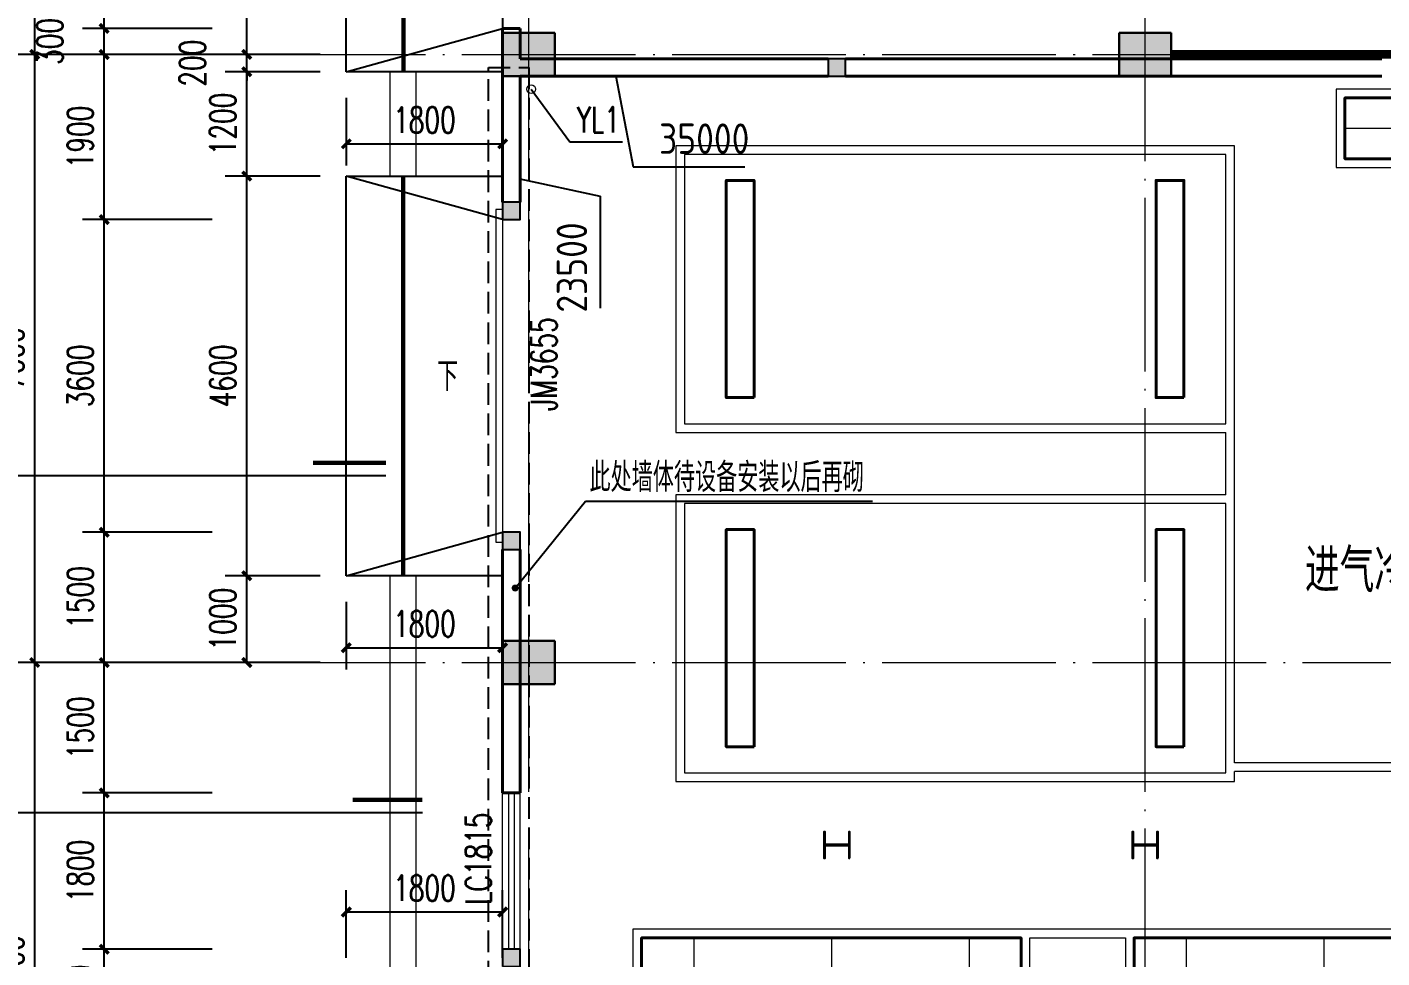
# Model space of a CAD drawing. Extents: x 238398 to 585159, y -66832 to 191741.
# Drawn here: x 384634 to 400235, y 72196 to 82911 of the extents above; entities that cross this region are included whole.
import ezdxf

# ---------------------------------------------------------------- set-up
doc = ezdxf.new("R2010")
doc.units = 0
doc.header["$LTSCALE"] = 1000
doc.header["$MEASUREMENT"] = 0
for name, pattern in [('DASH', [0.35, 0.25, -0.1]), ('DASHDOT', [1, 0.5, -0.25, 0, -0.25]), ('DOTE', [2.42, 2, -0.2, 0.02, -0.2])]:
    doc.linetypes.add(name, pattern=pattern)
for name, color, linetype in [('AXIS', 3, 'Continuous'), ('COLU', 2, 'Continuous'), ('COLU_HATCH', 251, 'Continuous'), ('DIM_IDEN', 3, 'Continuous'), ('DIM_LEAD', 3, 'Continuous'), ('DIM_SYMB', 3, 'Continuous'), ('GZZ', 9, 'Continuous'), ('PUB_DIM', 76, 'Continuous'), ('S_STAIR', 2, 'Continuous'), ('WINDOW_TEXT', 7, 'Continuous')]:
    doc.layers.add(name, color=color, linetype=linetype)
for name, color, linetype, lineweight in [('COLUMN', 9, 'Continuous', 30), ('DOTE', 18, 'DOTE', 13), ('PUB_HATCH', 252, 'Continuous', 5), ('PUB_TEXT', 7, 'Continuous', 20), ('WALL', 4, 'Continuous', 40), ('WINDOW', 2, 'Continuous', 18), ('水', 33, 'Continuous', 18), ('电', 5, 'Continuous', 18), ('设备层', 8, 'Continuous', 5)]:
    doc.layers.add(name, color=color, linetype=linetype, lineweight=lineweight)
doc.styles.add('_TCH_DIM', font='SIMPLEX', dxfattribs={"bigfont": 'GBCBIG'})
doc.styles.add('_TCH_DIM_T3', font='SIMPLEX', dxfattribs={"width": 0.705882, "bigfont": 'GBCBIG'})
doc.styles.add('_TCH_WINDOW', font='geditxt.shx', dxfattribs={"bigfont": 'hztxt1.shx'})
doc.styles.add('HZTXT', font='geditxt.shx', dxfattribs={"width": 0.8, "bigfont": 'hztxt1.shx'})
doc.styles.get("Standard").update_dxf_attribs({"font": 'gbenor.shx', "bigfont": 'gbcbig.shx'})
doc.dimstyles.new('_TCH_ARCH&&100', dxfattribs={"dimtxt": 297.5, "dimasz": 100, "dimexe": 250, "dimexo": 300, "dimgap": 126.25, "dimtad": 1, "dimdec": 0, "dimzin": 0, "dimdsep": 46, "dimtxsty": '_TCH_DIM_T3', "dimblk": 'ARCHTICK', "dimcen": 0.09, "dimazin": 2, "dimtfac": 1, "dimtdec": 0, "dimtix": 1, "dimtmove": 2, "dimatfit": 3, "dimfxl": 1, "dimtolj": 1, "dimtzin": 0, "dimarcsym": 0})
doc.dimstyles.get("Standard").update_dxf_attribs({"dimscale": 100, "dimtxt": 3.5, "dimasz": 1, "dimexe": 2.5, "dimexo": 3, "dimgap": 1.5, "dimtad": 1, "dimdec": 0, "dimzin": 0, "dimdsep": 46, "dimtxsty": 'Standard', "dimblk": 'ARCHTICK', "dimcen": 0.09, "dimadec": 0, "dimazin": 0, "dimtfac": 1, "dimtdec": 0, "dimtix": 1, "dimtmove": 2, "dimatfit": 3, "dimfxl": 1, "dimtolj": 1, "dimtzin": 0, "dimarcsym": 0})

# ---------------------------------------------------------------- blocks, each defined once
blk = doc.blocks.new('_ArchTick')
at = {"color": 0, "linetype": 'ByBlock', "const_width": 0.4}
blk.add_lwpolyline([(-0.5, -0.5), (0.5, 0.5)], dxfattribs=at)
blk = doc.blocks.new('*D533')
at = {"layer": 'AXIS', "color": 0, "lineweight": -2, "transparency": 16777216}
for p, q in [((386922, 75596), (384472, 75596)), ((384722, 68596), (384722, 75596)), ((386922, 68596), (384472, 68596))]:
    blk.add_line(p, q, dxfattribs=at)
at = {"layer": 'Defpoints', "color": 0, "transparency": 16777216}
for p in [(384722, 75596), (387222, 75596), (387222, 68596)]:
    blk.add_point(p, dxfattribs=at)
at = {"layer": 'AXIS', "color": 0, "lineweight": -2, "transparency": 16777216, "xscale": 100, "yscale": 100, "zscale": 100}
for p, rotation in [((384722, 75596), 90), ((384722, 68596), 270)]:
    blk.add_blockref('_ArchTick', p, dxfattribs=dict(at, rotation=rotation))
at = {"layer": 'AXIS', "color": 0, "transparency": 16777216, "insert": (384447, 72096), "char_height": 297.5, "attachment_point": 5, "rotation": 90, "style": '_TCH_DIM_T3'}
blk.add_mtext('\\A1;7000', dxfattribs=at)
blk = doc.blocks.new('*D534')
at = {"layer": 'AXIS', "color": 0, "lineweight": -2, "transparency": 16777216}
for p, q in [((386922, 82596), (384472, 82596)), ((384722, 75596), (384722, 82596)), ((386922, 75596), (384472, 75596))]:
    blk.add_line(p, q, dxfattribs=at)
at = {"layer": 'Defpoints', "color": 0, "transparency": 16777216}
for p in [(384722, 82596), (387222, 82596), (387222, 75596)]:
    blk.add_point(p, dxfattribs=at)
at = {"layer": 'AXIS', "color": 0, "lineweight": -2, "transparency": 16777216, "xscale": 100, "yscale": 100, "zscale": 100}
for p, rotation in [((384722, 82596), 90), ((384722, 75596), 270)]:
    blk.add_blockref('_ArchTick', p, dxfattribs=dict(at, rotation=rotation))
at = {"layer": 'AXIS', "color": 0, "transparency": 16777216, "insert": (384447, 79096), "char_height": 297.5, "attachment_point": 5, "rotation": 90, "style": '_TCH_DIM_T3'}
blk.add_mtext('\\A1;7000', dxfattribs=at)
blk = doc.blocks.new('*D535')
at = {"layer": 'AXIS', "color": 0, "lineweight": -2, "transparency": 16777216}
for p, q in [((386922, 91096), (384472, 91096)), ((384722, 82596), (384722, 91096)), ((386922, 82596), (384472, 82596))]:
    blk.add_line(p, q, dxfattribs=at)
at = {"layer": 'Defpoints', "color": 0, "transparency": 16777216}
for p in [(384722, 91096), (387222, 91096), (387222, 82596)]:
    blk.add_point(p, dxfattribs=at)
at = {"layer": 'AXIS', "color": 0, "lineweight": -2, "transparency": 16777216, "xscale": 100, "yscale": 100, "zscale": 100}
for p, rotation in [((384722, 91096), 90), ((384722, 82596), 270)]:
    blk.add_blockref('_ArchTick', p, dxfattribs=dict(at, rotation=rotation))
at = {"layer": 'AXIS', "color": 0, "transparency": 16777216, "insert": (384447, 86846), "char_height": 297.5, "attachment_point": 5, "rotation": 90, "style": '_TCH_DIM_T3'}
blk.add_mtext('\\A1;8500', dxfattribs=at)
blk = doc.blocks.new('43asdffda')
at = {"layer": '设备层', "linetype": 'DASHDOT', "ltscale": 500}
for p, q in [((424455, 130580), (426455, 130580)), ((416956, 121261), (416956, 118881)), ((418541, 121262), (418541, 118882)), ((420126, 121262), (420126, 118882)), ((422626, 121261), (422626, 118881)), ((424211, 121262), (424211, 118882))]:
    blk.add_line(p, q, dxfattribs=at)
at = {"layer": '设备层'}
for p, q in [((422601, 129980), (422601, 129980)), ((423082, 126360), (423082, 127080)), ((430028, 123275), (423182, 123275)), ((426396, 123175), (423182, 123175)), ((418206, 121261), (417716, 121261)), ((419426, 121262), (418936, 121262)), ((421926, 121361), (420826, 121361)), ((420826, 121261), (421926, 121261)), ((423876, 121261), (423386, 121261)), ((425096, 121262), (424606, 121262))]:
    blk.add_line(p, q, dxfattribs=at)
at = {"layer": '设备层', "ltscale": 500}
blk.add_line((423182, 126060), (423182, 127380), dxfattribs=at)
at = {"layer": '设备层'}
for points in [[(426555, 131030), (424355, 131030), (424355, 130130)], [(423182, 127380), (423182, 130380), (416749, 130380), (416749, 127080), (423082, 127080)], [(423082, 127180), (423082, 130280), (416849, 130280), (416849, 127180), (423082, 127180)], [(424355, 130130), (426555, 130130)], [(423082, 126360), (416749, 126360), (416749, 123060), (423182, 123060)], [(423082, 126260), (416849, 126260), (416849, 123160), (423082, 123160), (423082, 123160)], [(423082, 123160), (423082, 126260)], [(423182, 123275), (423182, 126260)], [(421926, 121260), (421926, 118780), (426496, 118781), (426496, 123175)], [(423182, 123060), (423182, 123175)], [(416256, 121361), (416256, 118781), (420826, 118781), (420826, 121261)], [(420826, 121361), (420826, 121361), (416256, 121361)], [(426396, 121362), (421926, 121361)]]:
    blk.add_lwpolyline(points, dxfattribs=at)
at = {"layer": '设备层', "lineweight": 40}
for points in [[(426455, 130230), (426455, 130930), (424455, 130930), (424455, 130230)], [(417650, 127480), (417650, 129980), (417330, 129980), (417330, 127480)], [(422601, 127480), (422601, 129980), (422281, 129980), (422281, 127480)], [(417650, 123460), (417650, 125960), (417330, 125960), (417330, 123460)], [(422601, 123460), (422601, 125960), (422281, 125960), (422281, 123460)], [(420726, 118881), (420726, 121261), (416356, 121261), (416356, 118881)], [(426396, 118882), (426396, 121262), (422026, 121261), (422026, 118881)]]:
    blk.add_lwpolyline(points, close=True, dxfattribs=at)
blk = doc.blocks.new('34qsdafsadfads')
at = {"layer": 'COLU_HATCH'}
h = blk.add_hatch(color=256, dxfattribs=at)
edge = h.paths.add_edge_path()
edge.add_line((470780, 188945), (470780, 189245))
edge.add_line((470780, 189245), (470765, 189245))
edge.add_line((470765, 189245), (470765, 189113))
edge.add_arc((470752, 189113), 13, -90, 0, ccw=False)
edge.add_line((470752, 189100), (470508, 189100))
edge.add_arc((470508, 189113), 13, 180, 270, ccw=False)
edge.add_line((470495, 189113), (470495, 189245))
edge.add_line((470495, 189245), (470480, 189245))
edge.add_line((470480, 189245), (470480, 188945))
edge.add_line((470480, 188945), (470495, 188945))
edge.add_line((470495, 188945), (470495, 189077))
edge.add_arc((470508, 189077), 13, 90, 180, ccw=False)
edge.add_line((470508, 189090), (470752, 189090))
edge.add_arc((470752, 189077), 13, 0, 90, ccw=False)
edge.add_line((470765, 189077), (470765, 188945))
edge.add_line((470765, 188945), (470780, 188945))
h = blk.add_hatch(color=256, dxfattribs=at)
edge = h.paths.add_edge_path()
edge.add_line((474330, 188945), (474330, 189245))
edge.add_line((474330, 189245), (474315, 189245))
edge.add_line((474315, 189245), (474315, 189113))
edge.add_arc((474302, 189113), 13, -90, 0, ccw=False)
edge.add_line((474302, 189100), (474058, 189100))
edge.add_arc((474058, 189113), 13, 180, 270, ccw=False)
edge.add_line((474045, 189113), (474045, 189245))
edge.add_line((474045, 189245), (474030, 189245))
edge.add_line((474030, 189245), (474030, 188945))
edge.add_line((474030, 188945), (474045, 188945))
edge.add_line((474045, 188945), (474045, 189077))
edge.add_arc((474058, 189077), 13, 90, 180, ccw=False)
edge.add_line((474058, 189090), (474302, 189090))
edge.add_arc((474302, 189077), 13, 0, 90, ccw=False)
edge.add_line((474315, 189077), (474315, 188945))
edge.add_line((474315, 188945), (474330, 188945))
h = blk.add_hatch(color=256, dxfattribs=at)
edge = h.paths.add_edge_path()
edge.add_line((479980, 188945), (479980, 189245))
edge.add_line((479980, 189245), (479965, 189245))
edge.add_line((479965, 189245), (479965, 189113))
edge.add_arc((479952, 189113), 13, -90, 0, ccw=False)
edge.add_line((479952, 189100), (479708, 189100))
edge.add_arc((479708, 189113), 13, 180, 270, ccw=False)
edge.add_line((479695, 189113), (479695, 189245))
edge.add_line((479695, 189245), (479680, 189245))
edge.add_line((479680, 189245), (479680, 188945))
edge.add_line((479680, 188945), (479695, 188945))
edge.add_line((479695, 188945), (479695, 189077))
edge.add_arc((479708, 189077), 13, 90, 180, ccw=False)
edge.add_line((479708, 189090), (479952, 189090))
edge.add_arc((479952, 189077), 13, 0, 90, ccw=False)
edge.add_line((479965, 189077), (479965, 188945))
edge.add_line((479965, 188945), (479980, 188945))
h = blk.add_hatch(color=256, dxfattribs=at)
edge = h.paths.add_edge_path()
edge.add_line((484980, 188945), (484980, 189245))
edge.add_line((484980, 189245), (484965, 189245))
edge.add_line((484965, 189245), (484965, 189113))
edge.add_arc((484952, 189113), 13, -90, 0, ccw=False)
edge.add_line((484952, 189100), (484708, 189100))
edge.add_arc((484708, 189113), 13, 180, 270, ccw=False)
edge.add_line((484695, 189113), (484695, 189245))
edge.add_line((484695, 189245), (484680, 189245))
edge.add_line((484680, 189245), (484680, 188945))
edge.add_line((484680, 188945), (484695, 188945))
edge.add_line((484695, 188945), (484695, 189077))
edge.add_arc((484708, 189077), 13, 90, 180, ccw=False)
edge.add_line((484708, 189090), (484952, 189090))
edge.add_arc((484952, 189077), 13, 0, 90, ccw=False)
edge.add_line((484965, 189077), (484965, 188945))
edge.add_line((484965, 188945), (484980, 188945))
at = {"layer": 'COLU'}
for points in [[(470780, 188945), (470780, 189245), (470765, 189245), (470765, 189113, -0.414214), (470752, 189100), (470508, 189100, -0.414214), (470495, 189113), (470495, 189245), (470480, 189245), (470480, 188945), (470495, 188945), (470495, 189077, -0.414214), (470508, 189090), (470752, 189090, -0.414214), (470765, 189077), (470765, 188945)], [(474330, 188945), (474330, 189245), (474315, 189245), (474315, 189113, -0.414214), (474302, 189100), (474058, 189100, -0.414214), (474045, 189113), (474045, 189245), (474030, 189245), (474030, 188945), (474045, 188945), (474045, 189077, -0.414214), (474058, 189090), (474302, 189090, -0.414214), (474315, 189077), (474315, 188945)], [(479980, 188945), (479980, 189245), (479965, 189245), (479965, 189113, -0.414214), (479952, 189100), (479708, 189100, -0.414214), (479695, 189113), (479695, 189245), (479680, 189245), (479680, 188945), (479695, 188945), (479695, 189077, -0.414214), (479708, 189090), (479952, 189090, -0.414214), (479965, 189077), (479965, 188945)], [(484980, 188945), (484980, 189245), (484965, 189245), (484965, 189113, -0.414214), (484952, 189100), (484708, 189100, -0.414214), (484695, 189113), (484695, 189245), (484680, 189245), (484680, 188945), (484695, 188945), (484695, 189077, -0.414214), (484708, 189090), (484952, 189090, -0.414214), (484965, 189077), (484965, 188945)]]:
    blk.add_lwpolyline(points, format="xyb", close=True, dxfattribs=at)
blk = doc.blocks.new('*D142')
at = {"layer": 'Defpoints', "color": 0, "transparency": 16777216}
for p in [(387164, 84396), (388310, 84396), (388310, 82596)]:
    blk.add_point(p, dxfattribs=at)
at = {"layer": 'PUB_DIM', "color": 0, "lineweight": -2, "transparency": 16777216}
for p, q in [((388010, 84396), (386914, 84396)), ((387164, 82596), (387164, 84396)), ((388010, 82596), (386914, 82596))]:
    blk.add_line(p, q, dxfattribs=at)
at = {"layer": 'PUB_DIM', "color": 0, "lineweight": -2, "transparency": 16777216, "xscale": 100, "yscale": 100, "zscale": 100}
for p, rotation in [((387164, 84396), 90), ((387164, 82596), 270)]:
    blk.add_blockref('_ArchTick', p, dxfattribs=dict(at, rotation=rotation))
at = {"layer": 'PUB_DIM', "color": 0, "transparency": 16777216, "insert": (386889, 83496), "char_height": 297.5, "attachment_point": 5, "rotation": 90, "style": '_TCH_DIM_T3'}
blk.add_mtext('\\A1;1800', dxfattribs=at)
blk = doc.blocks.new('*D143')
at = {"layer": 'Defpoints', "color": 0, "transparency": 16777216}
for p in [(387164, 82596), (388310, 82596), (388310, 82396)]:
    blk.add_point(p, dxfattribs=at)
at = {"layer": 'PUB_DIM', "color": 0, "lineweight": -2, "transparency": 16777216}
for p, q in [((387164, 82596), (387164, 82696)), ((388010, 82596), (386914, 82596)), ((387164, 82396), (387164, 82596)), ((388010, 82396), (386914, 82396)), ((387164, 82396), (387164, 82296))]:
    blk.add_line(p, q, dxfattribs=at)
at = {"layer": 'PUB_DIM', "color": 0, "lineweight": -2, "transparency": 16777216, "xscale": 100, "yscale": 100, "zscale": 100}
for p, rotation in [((387164, 82596), 270), ((387164, 82396), 90)]:
    blk.add_blockref('_ArchTick', p, dxfattribs=dict(at, rotation=rotation))
at = {"layer": 'PUB_DIM', "color": 0, "transparency": 16777216, "insert": (386539, 82496), "char_height": 297.5, "attachment_point": 5, "rotation": 90, "style": '_TCH_DIM_T3'}
blk.add_mtext('\\A1;200', dxfattribs=at)
blk = doc.blocks.new('*D144')
at = {"layer": 'Defpoints', "color": 0, "transparency": 16777216}
for p in [(387164, 82396), (388310, 82396), (388310, 81196)]:
    blk.add_point(p, dxfattribs=at)
at = {"layer": 'PUB_DIM', "color": 0, "lineweight": -2, "transparency": 16777216}
for p, q in [((388010, 82396), (386914, 82396)), ((387164, 81196), (387164, 82396)), ((388010, 81196), (386914, 81196))]:
    blk.add_line(p, q, dxfattribs=at)
at = {"layer": 'PUB_DIM', "color": 0, "lineweight": -2, "transparency": 16777216, "xscale": 100, "yscale": 100, "zscale": 100}
for p, rotation in [((387164, 82396), 90), ((387164, 81196), 270)]:
    blk.add_blockref('_ArchTick', p, dxfattribs=dict(at, rotation=rotation))
at = {"layer": 'PUB_DIM', "color": 0, "transparency": 16777216, "insert": (386889, 81796), "char_height": 297.5, "attachment_point": 5, "rotation": 90, "style": '_TCH_DIM_T3'}
blk.add_mtext('\\A1;1200', dxfattribs=at)
blk = doc.blocks.new('*D145')
at = {"layer": 'Defpoints', "color": 0, "transparency": 16777216}
for p in [(387164, 81196), (388310, 81196), (388310, 76596)]:
    blk.add_point(p, dxfattribs=at)
at = {"layer": 'PUB_DIM', "color": 0, "lineweight": -2, "transparency": 16777216}
for p, q in [((388010, 81196), (386914, 81196)), ((387164, 76596), (387164, 81196)), ((388010, 76596), (386914, 76596))]:
    blk.add_line(p, q, dxfattribs=at)
at = {"layer": 'PUB_DIM', "color": 0, "lineweight": -2, "transparency": 16777216, "xscale": 100, "yscale": 100, "zscale": 100}
for p, rotation in [((387164, 81196), 90), ((387164, 76596), 270)]:
    blk.add_blockref('_ArchTick', p, dxfattribs=dict(at, rotation=rotation))
at = {"layer": 'PUB_DIM', "color": 0, "transparency": 16777216, "insert": (386889, 78896), "char_height": 297.5, "attachment_point": 5, "rotation": 90, "style": '_TCH_DIM_T3'}
blk.add_mtext('\\A1;4600', dxfattribs=at)
blk = doc.blocks.new('*D146')
at = {"layer": 'Defpoints', "color": 0, "transparency": 16777216}
for p in [(387164, 76596), (388310, 76596), (388310, 75596)]:
    blk.add_point(p, dxfattribs=at)
at = {"layer": 'PUB_DIM', "color": 0, "lineweight": -2, "transparency": 16777216}
for p, q in [((388010, 76596), (386914, 76596)), ((387164, 75596), (387164, 76596)), ((388010, 75596), (386914, 75596))]:
    blk.add_line(p, q, dxfattribs=at)
at = {"layer": 'PUB_DIM', "color": 0, "lineweight": -2, "transparency": 16777216, "xscale": 100, "yscale": 100, "zscale": 100}
for p, rotation in [((387164, 76596), 90), ((387164, 75596), 270)]:
    blk.add_blockref('_ArchTick', p, dxfattribs=dict(at, rotation=rotation))
at = {"layer": 'PUB_DIM', "color": 0, "transparency": 16777216, "insert": (386889, 76096), "char_height": 297.5, "attachment_point": 5, "rotation": 90, "style": '_TCH_DIM_T3'}
blk.add_mtext('\\A1;1000', dxfattribs=at)
blk = doc.blocks.new('*D159')
at = {"layer": 'Defpoints', "color": 0, "transparency": 16777216}
for p in [(388310, 82396), (390110, 82396), (390110, 81567)]:
    blk.add_point(p, dxfattribs=at)
at = {"layer": 'PUB_DIM', "color": 0, "lineweight": -2, "transparency": 16777216}
for p, q in [((388310, 82096), (388310, 81317)), ((390110, 82096), (390110, 81317)), ((388310, 81567), (390110, 81567))]:
    blk.add_line(p, q, dxfattribs=at)
at = {"layer": 'PUB_DIM', "color": 0, "lineweight": -2, "transparency": 16777216, "xscale": 100, "yscale": 100, "zscale": 100, "rotation": 180}
blk.add_blockref('_ArchTick', (388310, 81567), dxfattribs=at)
at = {"layer": 'PUB_DIM', "color": 0, "lineweight": -2, "transparency": 16777216, "xscale": 100, "yscale": 100, "zscale": 100}
blk.add_blockref('_ArchTick', (390110, 81567), dxfattribs=at)
at = {"layer": 'PUB_DIM', "color": 0, "transparency": 16777216, "insert": (389210, 81842), "char_height": 297.5, "attachment_point": 5, "style": '_TCH_DIM_T3'}
blk.add_mtext('\\A1;1800', dxfattribs=at)
blk = doc.blocks.new('*D160')
at = {"layer": 'Defpoints', "color": 0, "transparency": 16777216}
for p in [(388310, 76596), (390110, 76596), (390110, 75767)]:
    blk.add_point(p, dxfattribs=at)
at = {"layer": 'PUB_DIM', "color": 0, "lineweight": -2, "transparency": 16777216}
for p, q in [((388310, 76296), (388310, 75517)), ((390110, 76296), (390110, 75517)), ((388310, 75767), (390110, 75767))]:
    blk.add_line(p, q, dxfattribs=at)
at = {"layer": 'PUB_DIM', "color": 0, "lineweight": -2, "transparency": 16777216, "xscale": 100, "yscale": 100, "zscale": 100, "rotation": 180}
blk.add_blockref('_ArchTick', (388310, 75767), dxfattribs=at)
at = {"layer": 'PUB_DIM', "color": 0, "lineweight": -2, "transparency": 16777216, "xscale": 100, "yscale": 100, "zscale": 100}
blk.add_blockref('_ArchTick', (390110, 75767), dxfattribs=at)
at = {"layer": 'PUB_DIM', "color": 0, "transparency": 16777216, "insert": (389210, 76042), "char_height": 297.5, "attachment_point": 5, "style": '_TCH_DIM_T3'}
blk.add_mtext('\\A1;1800', dxfattribs=at)
blk = doc.blocks.new('*D161')
at = {"layer": 'Defpoints', "color": 0, "transparency": 16777216}
for p in [(390110, 72725), (388310, 71896), (390110, 71896)]:
    blk.add_point(p, dxfattribs=at)
at = {"layer": 'PUB_DIM', "color": 0, "lineweight": -2, "transparency": 16777216}
for p, q in [((388310, 72196), (388310, 72975)), ((390110, 72196), (390110, 72975)), ((388310, 72725), (390110, 72725))]:
    blk.add_line(p, q, dxfattribs=at)
at = {"layer": 'PUB_DIM', "color": 0, "lineweight": -2, "transparency": 16777216, "xscale": 100, "yscale": 100, "zscale": 100, "rotation": 180}
blk.add_blockref('_ArchTick', (388310, 72725), dxfattribs=at)
at = {"layer": 'PUB_DIM', "color": 0, "lineweight": -2, "transparency": 16777216, "xscale": 100, "yscale": 100, "zscale": 100}
blk.add_blockref('_ArchTick', (390110, 72725), dxfattribs=at)
at = {"layer": 'PUB_DIM', "color": 0, "transparency": 16777216, "insert": (389210, 73000), "char_height": 297.5, "attachment_point": 5, "style": '_TCH_DIM_T3'}
blk.add_mtext('\\A1;1800', dxfattribs=at)
blk = doc.blocks.new('*D433')
at = {"layer": 'Defpoints', "color": 0, "transparency": 16777216}
for p in [(385522, 72296), (387067, 72296), (387067, 71396)]:
    blk.add_point(p, dxfattribs=at)
at = {"layer": 'PUB_DIM', "color": 0, "lineweight": -2, "transparency": 16777216}
for p, q in [((386767, 72296), (385272, 72296)), ((385522, 71396), (385522, 72296)), ((386767, 71396), (385272, 71396))]:
    blk.add_line(p, q, dxfattribs=at)
at = {"layer": 'PUB_DIM', "color": 0, "lineweight": -2, "transparency": 16777216, "xscale": 100, "yscale": 100, "zscale": 100}
for p, rotation in [((385522, 72296), 90), ((385522, 71396), 270)]:
    blk.add_blockref('_ArchTick', p, dxfattribs=dict(at, rotation=rotation))
at = {"layer": 'PUB_DIM', "color": 0, "transparency": 16777216, "insert": (385247, 71846), "char_height": 297.5, "attachment_point": 5, "rotation": 90, "style": '_TCH_DIM_T3'}
blk.add_mtext('\\A1;900', dxfattribs=at)
blk = doc.blocks.new('*D434')
at = {"layer": 'Defpoints', "color": 0, "transparency": 16777216}
for p in [(385522, 74096), (387067, 74096), (387067, 72296)]:
    blk.add_point(p, dxfattribs=at)
at = {"layer": 'PUB_DIM', "color": 0, "lineweight": -2, "transparency": 16777216}
for p, q in [((386767, 74096), (385272, 74096)), ((385522, 72296), (385522, 74096)), ((386767, 72296), (385272, 72296))]:
    blk.add_line(p, q, dxfattribs=at)
at = {"layer": 'PUB_DIM', "color": 0, "lineweight": -2, "transparency": 16777216, "xscale": 100, "yscale": 100, "zscale": 100}
for p, rotation in [((385522, 74096), 90), ((385522, 72296), 270)]:
    blk.add_blockref('_ArchTick', p, dxfattribs=dict(at, rotation=rotation))
at = {"layer": 'PUB_DIM', "color": 0, "transparency": 16777216, "insert": (385247, 73196), "char_height": 297.5, "attachment_point": 5, "rotation": 90, "style": '_TCH_DIM_T3'}
blk.add_mtext('\\A1;1800', dxfattribs=at)
blk = doc.blocks.new('*D435')
at = {"layer": 'Defpoints', "color": 0, "transparency": 16777216}
for p in [(385522, 75596), (387067, 75596), (387067, 74096)]:
    blk.add_point(p, dxfattribs=at)
at = {"layer": 'PUB_DIM', "color": 0, "lineweight": -2, "transparency": 16777216}
for p, q in [((386767, 75596), (385272, 75596)), ((385522, 74096), (385522, 75596)), ((386767, 74096), (385272, 74096))]:
    blk.add_line(p, q, dxfattribs=at)
at = {"layer": 'PUB_DIM', "color": 0, "lineweight": -2, "transparency": 16777216, "xscale": 100, "yscale": 100, "zscale": 100}
for p, rotation in [((385522, 75596), 90), ((385522, 74096), 270)]:
    blk.add_blockref('_ArchTick', p, dxfattribs=dict(at, rotation=rotation))
at = {"layer": 'PUB_DIM', "color": 0, "transparency": 16777216, "insert": (385247, 74846), "char_height": 297.5, "attachment_point": 5, "rotation": 90, "style": '_TCH_DIM_T3'}
blk.add_mtext('\\A1;1500', dxfattribs=at)
blk = doc.blocks.new('*D436')
at = {"layer": 'Defpoints', "color": 0, "transparency": 16777216}
for p in [(385522, 77096), (387067, 77096), (387067, 75596)]:
    blk.add_point(p, dxfattribs=at)
at = {"layer": 'PUB_DIM', "color": 0, "lineweight": -2, "transparency": 16777216}
for p, q in [((386767, 77096), (385272, 77096)), ((385522, 75596), (385522, 77096)), ((386767, 75596), (385272, 75596))]:
    blk.add_line(p, q, dxfattribs=at)
at = {"layer": 'PUB_DIM', "color": 0, "lineweight": -2, "transparency": 16777216, "xscale": 100, "yscale": 100, "zscale": 100}
for p, rotation in [((385522, 77096), 90), ((385522, 75596), 270)]:
    blk.add_blockref('_ArchTick', p, dxfattribs=dict(at, rotation=rotation))
at = {"layer": 'PUB_DIM', "color": 0, "transparency": 16777216, "insert": (385247, 76346), "char_height": 297.5, "attachment_point": 5, "rotation": 90, "style": '_TCH_DIM_T3'}
blk.add_mtext('\\A1;1500', dxfattribs=at)
blk = doc.blocks.new('*D437')
at = {"layer": 'Defpoints', "color": 0, "transparency": 16777216}
for p in [(385522, 80696), (387067, 80696), (387067, 77096)]:
    blk.add_point(p, dxfattribs=at)
at = {"layer": 'PUB_DIM', "color": 0, "lineweight": -2, "transparency": 16777216}
for p, q in [((386767, 80696), (385272, 80696)), ((385522, 77096), (385522, 80696)), ((386767, 77096), (385272, 77096))]:
    blk.add_line(p, q, dxfattribs=at)
at = {"layer": 'PUB_DIM', "color": 0, "lineweight": -2, "transparency": 16777216, "xscale": 100, "yscale": 100, "zscale": 100}
for p, rotation in [((385522, 80696), 90), ((385522, 77096), 270)]:
    blk.add_blockref('_ArchTick', p, dxfattribs=dict(at, rotation=rotation))
at = {"layer": 'PUB_DIM', "color": 0, "transparency": 16777216, "insert": (385247, 78896), "char_height": 297.5, "attachment_point": 5, "rotation": 90, "style": '_TCH_DIM_T3'}
blk.add_mtext('\\A1;3600', dxfattribs=at)
blk = doc.blocks.new('*D438')
at = {"layer": 'Defpoints', "color": 0, "transparency": 16777216}
for p in [(385522, 82596), (387067, 82596), (387067, 80696)]:
    blk.add_point(p, dxfattribs=at)
at = {"layer": 'PUB_DIM', "color": 0, "lineweight": -2, "transparency": 16777216}
for p, q in [((386767, 82596), (385272, 82596)), ((385522, 80696), (385522, 82596)), ((386767, 80696), (385272, 80696))]:
    blk.add_line(p, q, dxfattribs=at)
at = {"layer": 'PUB_DIM', "color": 0, "lineweight": -2, "transparency": 16777216, "xscale": 100, "yscale": 100, "zscale": 100}
for p, rotation in [((385522, 82596), 90), ((385522, 80696), 270)]:
    blk.add_blockref('_ArchTick', p, dxfattribs=dict(at, rotation=rotation))
at = {"layer": 'PUB_DIM', "color": 0, "transparency": 16777216, "insert": (385247, 81646), "char_height": 297.5, "attachment_point": 5, "rotation": 90, "style": '_TCH_DIM_T3'}
blk.add_mtext('\\A1;1900', dxfattribs=at)
blk = doc.blocks.new('*D439')
at = {"layer": 'Defpoints', "color": 0, "transparency": 16777216}
for p in [(385522, 82896), (387067, 82896), (387067, 82596)]:
    blk.add_point(p, dxfattribs=at)
at = {"layer": 'PUB_DIM', "color": 0, "lineweight": -2, "transparency": 16777216}
for p, q in [((386767, 82896), (385272, 82896)), ((385522, 82596), (385522, 82896)), ((386767, 82596), (385272, 82596))]:
    blk.add_line(p, q, dxfattribs=at)
at = {"layer": 'PUB_DIM', "color": 0, "lineweight": -2, "transparency": 16777216, "xscale": 100, "yscale": 100, "zscale": 100}
for p, rotation in [((385522, 82896), 90), ((385522, 82596), 270)]:
    blk.add_blockref('_ArchTick', p, dxfattribs=dict(at, rotation=rotation))
at = {"layer": 'PUB_DIM', "color": 0, "transparency": 16777216, "insert": (384897, 82746), "char_height": 297.5, "attachment_point": 5, "rotation": 90, "style": '_TCH_DIM_T3'}
blk.add_mtext('\\A1;300', dxfattribs=at)
blk = doc.blocks.new('*D440')
at = {"layer": 'Defpoints', "color": 0, "transparency": 16777216}
for p in [(385522, 83896), (387067, 83896), (387067, 82896)]:
    blk.add_point(p, dxfattribs=at)
at = {"layer": 'PUB_DIM', "color": 0, "lineweight": -2, "transparency": 16777216}
for p, q in [((386767, 83896), (385272, 83896)), ((385522, 82896), (385522, 83896)), ((386767, 82896), (385272, 82896))]:
    blk.add_line(p, q, dxfattribs=at)
at = {"layer": 'PUB_DIM', "color": 0, "lineweight": -2, "transparency": 16777216, "xscale": 100, "yscale": 100, "zscale": 100}
for p, rotation in [((385522, 83896), 90), ((385522, 82896), 270)]:
    blk.add_blockref('_ArchTick', p, dxfattribs=dict(at, rotation=rotation))
at = {"layer": 'PUB_DIM', "color": 0, "transparency": 16777216, "insert": (385247, 83396), "char_height": 297.5, "attachment_point": 5, "rotation": 90, "style": '_TCH_DIM_T3'}
blk.add_mtext('\\A1;1000', dxfattribs=at)
blk = doc.blocks.new('$TCHSYS$WIN2D')
for p, q in [((-0.5, 0.5), (0.5, 0.5)), ((0.5, 0.1667), (-0.5, 0.1667)), ((0.5, -0.1667), (-0.5, -0.1667)), ((-0.5, -0.5), (0.5, -0.5))]:
    blk.add_line(p, q)
blk = doc.blocks.new('$DorLib2D$00000126')
at = {"color": 0, "linetype": 'Continuous'}
for p, q in [((-0.532, 0.5), (-0.532, 0.9)), ((0.532, 0.9), (0.532, 0.5))]:
    blk.add_line(p, q, dxfattribs=at)
at = {"color": 0, "linetype": 'DASH'}
for p, q in [((-0.532, 0.9), (0.532, 0.9)), ((-0.532, 0.5), (0.532, 0.5))]:
    blk.add_line(p, q, dxfattribs=at)
blk = doc.blocks.new('_FZH')
blk.add_lwpolyline([(-0.5, -0.5), (0.5, -0.5), (0.5, 0.5), (-0.5, 0.5)], close=True)
at = {"layer": 'PUB_HATCH'}
blk.add_solid([(-0.5, -0.5), (0.5, -0.5), (-0.5, 0.5), (0.5, 0.5)], dxfattribs=at)
blk = doc.blocks.new('*D672')
at = {"color": 0, "lineweight": -2, "transparency": 16777216}
for p, q in [((390310, 82046), (390310, 81165)), ((390310, 81165), (391233, 80965)), ((391233, 80965), (391233, 79674))]:
    blk.add_line(p, q, dxfattribs=at)
at = {"layer": 'Defpoints', "color": 0, "transparency": 16777216}
for p in [(390310, 82346), (391233, 80765), (413810, 47346)]:
    blk.add_point(p, dxfattribs=at)
at = {"color": 0, "transparency": 16777216, "insert": (390908, 80144), "char_height": 350, "attachment_point": 5, "rotation": 90}
blk.add_mtext('\\A1;23500', dxfattribs=at)
blk = doc.blocks.new('*D673')
at = {"color": 0, "lineweight": -2, "transparency": 16777216}
for p, q in [((390610, 82346), (391415, 82346)), ((391415, 82346), (391615, 81302)), ((391615, 81302), (392899, 81302))]:
    blk.add_line(p, q, dxfattribs=at)
at = {"layer": 'Defpoints', "color": 0, "transparency": 16777216}
for p in [(390310, 82346), (391815, 81302), (413810, 47346)]:
    blk.add_point(p, dxfattribs=at)
at = {"color": 0, "transparency": 16777216, "insert": (392432, 81627), "char_height": 350, "attachment_point": 5}
blk.add_mtext('\\A1;35000', dxfattribs=at)
blk = doc.blocks.new('*D675')
at = {"color": 0, "lineweight": -2, "transparency": 16777216}
for p, q in [((390310, 90846), (390310, 89349)), ((390310, 89349), (391411, 89149)), ((391411, 89149), (391411, 87858))]:
    blk.add_line(p, q, dxfattribs=at)
at = {"layer": 'Defpoints', "color": 0, "transparency": 16777216}
for p in [(390310, 91146), (391411, 88949), (413810, 47346)]:
    blk.add_point(p, dxfattribs=at)
at = {"color": 0, "transparency": 16777216, "insert": (391086, 88328), "char_height": 350, "attachment_point": 5, "rotation": 90}
blk.add_mtext('\\A1;23500', dxfattribs=at)
blk = doc.blocks.new('*D676')
at = {"color": 0, "lineweight": -2, "transparency": 16777216}
for p, q in [((390610, 91146), (391390, 91146)), ((391390, 91146), (391590, 89806)), ((391590, 89806), (392903, 89806))]:
    blk.add_line(p, q, dxfattribs=at)
at = {"layer": 'Defpoints', "color": 0, "transparency": 16777216}
for p in [(390310, 91146), (391790, 89806), (413810, 47346)]:
    blk.add_point(p, dxfattribs=at)
at = {"color": 0, "transparency": 16777216, "insert": (392421, 90131), "char_height": 350, "attachment_point": 5}
blk.add_mtext('\\A1;43800', dxfattribs=at)
blk = doc.blocks.new('zw1')
at = {"layer": 'PUB_HATCH'}
for points in [[(390710.3, 82346.1), (390710.3, 82846.1), (390110.3, 82846.1), (390110.3, 82346.1)], [(397810.3, 82346.1), (397810.3, 82846.1), (397210.3, 82846.1), (397210.3, 82346.1)], [(390710.3, 75346.1), (390710.3, 75846.1), (390110.3, 75846.1), (390110.3, 75346.1)]]:
    blk.add_hatch(color=256, dxfattribs=at).paths.add_polyline_path(points)
at = {"layer": 'AXIS'}
for p, q in [((387221.9, 82596.1), (383221.9, 82596.1)), ((387221.9, 75596.1), (383221.9, 75596.1))]:
    blk.add_line(p, q, dxfattribs=at)
at = {"layer": 'COLUMN'}
for p, q in [((390710.3, 82846.1), (390110.3, 82846.1)), ((390110.3, 82846.1), (390110.3, 82346.1)), ((390710.3, 82346.1), (390710.3, 82846.1)), ((397810.3, 82846.1), (397210.3, 82846.1)), ((397210.3, 82846.1), (397210.3, 82346.1)), ((397810.3, 82346.1), (397810.3, 82846.1)), ((390110.3, 82346.1), (390710.3, 82346.1)), ((397210.3, 82346.1), (397810.3, 82346.1)), ((390710.3, 75846.1), (390110.3, 75846.1)), ((390110.3, 75846.1), (390110.3, 75346.1)), ((390710.3, 75346.1), (390710.3, 75846.1)), ((390110.3, 75346.1), (390710.3, 75346.1))]:
    blk.add_line(p, q, dxfattribs=at)
at = {"layer": 'DOTE'}
for p, q in [((387221.9, 82596.1), (416127.9, 82596.1)), ((387221.9, 75596.1), (416127.9, 75596.1))]:
    blk.add_line(p, q, dxfattribs=at)
for points in [[(390410.3, 42646.1), (390410.3, 94439.3)], [(397510.3, 42646.1), (397510.3, 94439.3)]]:
    blk.add_lwpolyline(points, dxfattribs=at)
at = {"layer": 'AXIS'}
for p1, p2, picture, middle in [((387221.9, 82596.1), (387221.9, 91096.1), '*D535', (384446.9, 86846.1)), ((387221.9, 75596.1), (387221.9, 82596.1), '*D534', (384446.9, 79096.1)), ((387221.9, 68596.1), (387221.9, 75596.1), '*D533', (384446.9, 72096.1))]:
    dim = blk.add_aligned_dim(p1=p1, p2=p2, distance=2500, dimstyle='_TCH_ARCH&&100', dxfattribs=at)
    dim.commit()
    dim.dimension.update_dxf_attribs({"geometry": picture, "text_midpoint": middle})

msp = doc.modelspace()

# ---------------------------------------------------------------- linework, layer by layer
at = {"layer": 'DIM_IDEN'}
for p, q in [((387013.5, 77744.3), (379910.5, 77744.3)), ((388766.4, 77744.3), (387013.5, 77744.3)), ((389187.5, 73864.7), (381658.3, 73864.7))]:
    msp.add_line(p, q, dxfattribs=at)
at = {"layer": 'DIM_IDEN', "const_width": 50}
for points in [[(388766.4, 77894.3), (387925.8, 77894.3)], [(389187.5, 74014.7), (388382.1, 74014.7)]]:
    msp.add_lwpolyline(points, dxfattribs=at)
at = {"layer": 'DIM_LEAD'}
for p, q in [((390440.3, 82196.1), (390883.7, 81591.2)), ((390883.7, 81591.2), (391489.7, 81591.2)), ((390254.6, 76453.8), (391063.7, 77454.3)), ((391063.7, 77454.3), (394368.9, 77454.3))]:
    msp.add_line(p, q, dxfattribs=at)
at = {"layer": 'DIM_LEAD', "linetype": 'DASH'}
msp.add_lwpolyline([(389948.4, 82446.9), (390410.3, 82446.9), (390410.3, 68762.4), (389948.4, 68762.4)], close=True, dxfattribs=at)
at = {"layer": 'DIM_LEAD', "const_width": 40}
msp.add_lwpolyline([(390242, 76438.3, 1), (390267.2, 76469.4, 1)], format="xyb", close=True, dxfattribs=at)
at = {"layer": 'DIM_SYMB'}
msp.add_lwpolyline([(389250.1, 78896.1, 0, 0, 0), (388610.3, 78896.1, 80, 0, 0), (388310.3, 78896.1, 0, 0, 0)], format="xyseb", dxfattribs=at)
at = {"layer": 'S_STAIR'}
for p, q in [((388310.3, 82396.1), (388310.3, 84396.1)), ((388310.3, 82396.1), (390110.3, 82896.1)), ((390110.3, 82396.1), (388310.3, 82396.1)), ((388310.3, 76596.1), (388310.3, 81196.1)), ((388310.3, 81196.1), (390110.3, 81196.1)), ((390110.3, 80696.1), (388310.3, 81196.1)), ((388310.3, 76596.1), (390110.3, 77096.1)), ((390110.3, 76596.1), (388310.3, 76596.1))]:
    msp.add_line(p, q, dxfattribs=at)
msp.add_lwpolyline([(390110.3, 83896.1), (390110.3, 82896.1)], dxfattribs=at)
at = {"layer": 'WALL'}
for p, q in [((390310.3, 82896.1), (390110.3, 82896.1)), ((390110.3, 82896.1), (390110.3, 82446.1)), ((390310.3, 82546.1), (390310.3, 82896.1)), ((393860.2, 82546.1), (390310.3, 82546.1)), ((400235.3, 82546.1), (394060.2, 82546.1)), ((390110.3, 80896.1), (390110.3, 82446.1)), ((393860.2, 82346.1), (390310.3, 82346.1)), ((390310.3, 80896.1), (390310.3, 82346.1)), ((400235.3, 82346.1), (394060.2, 82346.1)), ((390110.3, 76896.1), (390110.3, 74096.3)), ((390310.3, 74096.3), (390310.3, 76896.1)), ((390110.3, 74096.3), (390310.3, 74096.3))]:
    msp.add_line(p, q, dxfattribs=at)
at = {"layer": '水', "linetype": 'DASH', "const_width": 50}
for points in [[(388967.3, 84396.1), (388967.3, 82396.1)], [(388965.3, 81196.1), (388965.3, 76596.1)]]:
    msp.add_lwpolyline(points, dxfattribs=at)
at = {"layer": '水'}
for points in [[(388810.3, 82396.1), (388810.3, 81196.1)], [(389110.3, 82396.1), (389110.3, 81196.1)], [(388810.3, 76596.1), (388810.3, 71896.1)], [(389110.3, 76596.1), (389110.3, 71896.1)]]:
    msp.add_lwpolyline(points, dxfattribs=at)
msp.add_circle((390440.3, 82196.1), 50, dxfattribs=at)
at = {"layer": '电', "linetype": 'DASH', "const_width": 100}
msp.add_lwpolyline([(397810.3, 82596.1), (402860.3, 82596.1)], dxfattribs=at)

# ---------------------------------------------------------------- block references
for name, p in [('zw1', (0, 0)), ('43asdffda', (-24645.1, -48834.1)), ('34qsdafsadfads', (-76670, -115599))]:
    msp.add_blockref(name, p)
at = {"layer": 'GZZ', "xscale": 200, "yscale": 200, "zscale": 200}
for p in [(393960.2, 82446.1), (390210.3, 80796.1), (390210.3, 76996.1), (390210.3, 72196.3)]:
    msp.add_blockref('_FZH', p, dxfattribs=at)
at = {"layer": 'WINDOW'}
ref = msp.add_blockref('$DorLib2D$00000126', (390210.3, 78896.1), dxfattribs=dict(at, xscale=-3600, yscale=200, zscale=-3600, rotation=90))
ref.add_attrib('A', 'JM3655', (390734.1, 78490.7), dxfattribs={"layer": 'WINDOW_TEXT', "height": 297.5, "rotation": 90, "style": '_TCH_WINDOW', "width": 0.705882})
ref = msp.add_blockref('$TCHSYS$WIN2D', (390210.3, 73196.3), dxfattribs=dict(at, xscale=1800, yscale=-200, zscale=1800, rotation=90))
ref.add_attrib('A', 'LC1815', (389978.6, 72807.8), dxfattribs={"layer": 'WINDOW_TEXT', "height": 297.5, "rotation": 90, "style": '_TCH_WINDOW', "width": 0.705882})

# ---------------------------------------------------------------- texts
at = {"layer": 'PUB_TEXT'}
for s, height, style, width, p in [('YL1', 297.5, '_TCH_DIM', 0.705882, (390964.7, 81696.2)), ('进气冷却装置空调机房', 500, 'HZTXT', 0.8, (399348.2, 76405))]:
    msp.add_text(s, height=height, dxfattribs=dict(at, style=style, width=width)).set_placement(p)
at = {"layer": 'PUB_TEXT', "style": '_TCH_DIM'}
for s, height, p in [('下', 337.6, (389355.1, 78721.1)), ('此处墙体待设备安装以后再砌', 337.589, (391110.2, 77559.3))]:
    msp.add_text(s, height=height, dxfattribs=at).set_placement(p)

# ---------------------------------------------------------------- dimensions: what is measured, and where the dimension line sits
for feature_location, offset, dtype, picture, middle in [((390310.3, 91146.1), (1100.4, -2197.2), 1, '*D675', (391085.8, 88328.5)), ((390310.3, 91146.1), (1479.5, -1340.5), 0, '*D676', (392421.2, 90130.6)), ((390310.3, 82346.1), (922.9, -1581.3), 1, '*D672', (390908.2, 80144.3)), ((390310.3, 82346.1), (1504.6, -1044.6), 0, '*D673', (392431.7, 81626.6))]:
    dim = msp.add_ordinate_dim(feature_location=feature_location, offset=offset, dtype=dtype, origin=(413810.3, 47346.1), dimstyle='Standard')
    dim.commit()
    dim.dimension.update_dxf_attribs({"geometry": picture, "text_midpoint": middle})
at = {"layer": 'PUB_DIM'}
for p1, p2, distance, picture, middle in [((388310.3, 82596.1), (388310.3, 84396.1), 1146.2, '*D142', (386889.1, 83496.1)), ((387067.2, 82896.1), (387067.2, 83896.1), 1545.3, '*D440', (385246.9, 83396.1)), ((387067.2, 80696.1), (387067.2, 82596.1), 1545.3, '*D438', (385246.9, 81646.1)), ((388310.3, 81196.1), (388310.3, 82396.1), 1146.2, '*D144', (386889.1, 81796.1)), ((388310.3, 82396.1), (390110.3, 82396.1), -829, '*D159', (389210.3, 81842.1)), ((388310.3, 76596.1), (388310.3, 81196.1), 1146.2, '*D145', (386889.1, 78896.1)), ((387067.2, 77096.1), (387067.2, 80696.1), 1545.3, '*D437', (385246.9, 78896.1)), ((387067.2, 75596.1), (387067.2, 77096.1), 1545.3, '*D436', (385246.9, 76346.1)), ((388310.3, 75596.1), (388310.3, 76596.1), 1146.2, '*D146', (386889.1, 76096.1)), ((388310.3, 76596.1), (390110.3, 76596.1), -829, '*D160', (389210.3, 76042.1)), ((387067.2, 74096.3), (387067.2, 75596.1), 1545.3, '*D435', (385246.9, 74846.2)), ((387067.2, 72296.3), (387067.2, 74096.3), 1545.3, '*D434', (385246.9, 73196.3)), ((388310.3, 71896.1), (390110.3, 71896.1), 829, '*D161', (389210.3, 73000.2)), ((387067.2, 71396.1), (387067.2, 72296.3), 1545.3, '*D433', (385246.9, 71846.2))]:
    dim = msp.add_aligned_dim(p1=p1, p2=p2, distance=distance, dimstyle='_TCH_ARCH&&100', dxfattribs=at)
    dim.commit()
    dim.dimension.update_dxf_attribs({"geometry": picture, "text_midpoint": middle})
for base, p1, p2, picture, middle in [((385521.9, 82896.1), (387067.2, 82596.1), (387067.2, 82896.1), '*D439', (384896.9, 82746.1)), ((387164.1, 82596.1), (388310.3, 82396.1), (388310.3, 82596.1), '*D143', (386539.1, 82496.1))]:
    dim = msp.add_linear_dim(base=base, p1=p1, p2=p2, angle=90, dimstyle='_TCH_ARCH&&100', dxfattribs=at)
    dim.commit()
    dim.dimension.update_dxf_attribs({"geometry": picture, "text_midpoint": middle, "dimtype": 129})

doc.saveas('drawing.dxf')
